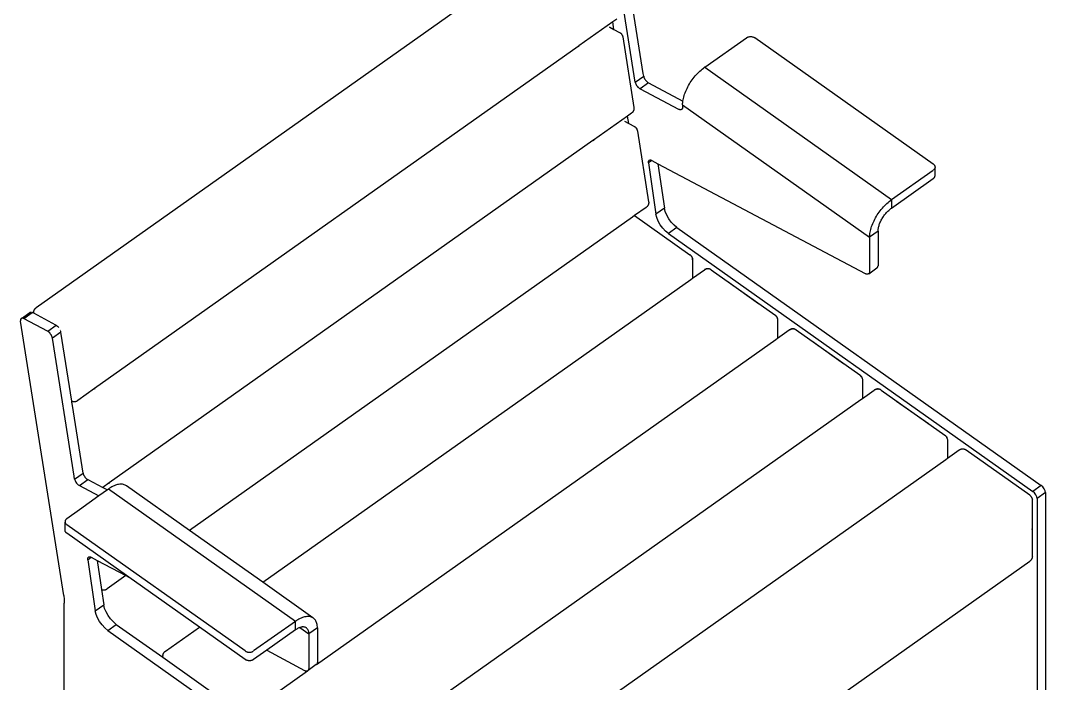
# Model space of a CAD drawing. Header units: inches. Extents: x -1859 to 3548, y -492 to 3516.
# Drawn here: x 1157 to 2010, y 2288 to 2839 of the extents above; entities that cross this region are included whole.
import ezdxf

# ---------------------------------------------------------------- set-up
doc = ezdxf.new("R2010")
doc.units = ezdxf.units.IN
doc.header["$MEASUREMENT"] = 0

msp = doc.modelspace()

# ---------------------------------------------------------------- linework, layer by layer
for p, q in [((1618.97, 2917.46), (1170.31, 2600.21)), ((1675.58, 2795), (1657.49, 2909.95)), ((1668.87, 2787.67), (1650.43, 2904.95)), ((1650.2, 2837.9), (1621.91, 2817.9)), ((1647.35, 2833.69), (1647.66, 2833.56)), ((1647.66, 2833.56), (1651.17, 2831.68)), ((1653.47, 2840.22), (1650.2, 2837.9)), ((1651.17, 2831.68), (1650.2, 2837.9)), ((1651.17, 2831.68), (1655.93, 2829.16)), ((1655.93, 2829.16), (1656.14, 2829.04)), ((1656.14, 2829.04), (1656.35, 2828.91)), ((1656.35, 2828.91), (1656.55, 2828.78)), ((1656.76, 2828.62), (1656.55, 2828.78)), ((1656.76, 2828.62), (1656.95, 2828.46)), ((1657.15, 2828.27), (1656.95, 2828.46)), ((1657.15, 2828.27), (1657.32, 2828.1)), ((1657.51, 2827.88), (1657.32, 2828.1)), ((1657.51, 2827.88), (1657.66, 2827.69)), ((1657.83, 2827.45), (1657.66, 2827.69)), ((1657.83, 2827.45), (1657.95, 2827.24)), ((1658.1, 2826.98), (1657.95, 2827.24)), ((1658.1, 2826.98), (1658.2, 2826.76)), ((1658.32, 2826.48), (1658.2, 2826.76)), ((1658.32, 2826.48), (1658.39, 2826.25)), ((1658.49, 2825.95), (1658.39, 2826.25)), ((1658.55, 2825.65), (1658.49, 2825.95)), ((1658.55, 2825.65), (1658.59, 2825.41)), ((1658.59, 2825.41), (1667.8, 2766.68)), ((1726.73, 2800.13), (1761.43, 2824.67)), ((1761.43, 2824.67), (1761.71, 2824.86)), ((1761.71, 2824.86), (1762.02, 2825.03)), ((1762.02, 2825.03), (1762.35, 2825.18)), ((1762.35, 2825.18), (1762.69, 2825.32)), ((1762.69, 2825.32), (1763.05, 2825.43)), ((1763.05, 2825.43), (1763.42, 2825.53)), ((1763.42, 2825.53), (1763.79, 2825.61)), ((1763.79, 2825.61), (1764.18, 2825.66)), ((1764.18, 2825.66), (1764.57, 2825.69)), ((1764.57, 2825.69), (1764.96, 2825.7)), ((1764.96, 2825.7), (1765.35, 2825.69)), ((1765.35, 2825.69), (1765.74, 2825.66)), ((1765.74, 2825.66), (1766.13, 2825.61)), ((1766.13, 2825.61), (1766.51, 2825.53)), ((1766.51, 2825.53), (1766.88, 2825.43)), ((1766.88, 2825.43), (1767.23, 2825.32)), ((1767.23, 2825.32), (1767.57, 2825.18)), ((1767.57, 2825.18), (1767.9, 2825.03)), ((1767.9, 2825.03), (1768.21, 2824.86)), ((1768.5, 2824.67), (1768.21, 2824.86)), ((1916.99, 2719.67), (1768.5, 2824.67)), ((1621.29, 2817.46), (1218.86, 2532.9)), ((1621.91, 2817.9), (1621.29, 2817.46)), ((1622.04, 2817.07), (1621.91, 2817.9)), ((1723.67, 2797.86), (1724.65, 2798.69)), ((1724.65, 2798.69), (1725.64, 2799.47)), ((1725.64, 2799.47), (1726.63, 2800.2)), ((1726.73, 2800.13), (1726.63, 2800.2)), ((1726.73, 2800.13), (1882.29, 2690.13)), ((1668.87, 2787.67), (1675.94, 2792.66)), ((1675.58, 2795), (1675.58, 2794.98)), ((1675.74, 2793.99), (1675.58, 2794.98)), ((1675.94, 2792.66), (1675.74, 2793.99)), ((1675.94, 2792.66), (1676.13, 2792.01)), ((1676.13, 2792.01), (1676.39, 2791.34)), ((1676.39, 2791.34), (1676.72, 2790.66)), ((1676.72, 2790.66), (1677.12, 2789.99)), ((1677.12, 2789.99), (1677.58, 2789.35)), ((1716.34, 2789.77), (1717.18, 2790.89)), ((1717.18, 2790.89), (1718.04, 2791.99)), ((1718.04, 2791.99), (1718.93, 2793.06)), ((1718.93, 2793.06), (1719.85, 2794.1)), ((1719.85, 2794.1), (1720.78, 2795.1)), ((1720.78, 2795.1), (1721.73, 2796.07)), ((1721.73, 2796.07), (1722.69, 2796.99)), ((1722.69, 2796.99), (1723.67, 2797.86)), ((1668.87, 2787.67), (1669.06, 2787.01)), ((1669.06, 2787.01), (1669.32, 2786.34)), ((1669.32, 2786.34), (1669.65, 2785.66)), ((1669.65, 2785.66), (1670.05, 2784.99)), ((1670.05, 2784.99), (1670.5, 2784.35)), ((1670.5, 2784.35), (1671, 2783.76)), ((1671, 2783.76), (1671.53, 2783.22)), ((1671.53, 2783.22), (1671.81, 2782.98)), ((1671.81, 2782.98), (1672.36, 2782.55)), ((1672.36, 2782.55), (1672.91, 2782.21)), ((1679.98, 2787.21), (1672.91, 2782.21)), ((1672.91, 2782.21), (1704.89, 2765.26)), ((1677.58, 2789.35), (1678.07, 2788.76)), ((1678.07, 2788.76), (1678.6, 2788.22)), ((1678.6, 2788.22), (1678.88, 2787.98)), ((1678.88, 2787.98), (1679.43, 2787.55)), ((1679.43, 2787.55), (1679.98, 2787.21)), ((1679.98, 2787.21), (1708.54, 2772.07)), ((1710.92, 2780.21), (1711.46, 2781.42)), ((1711.46, 2781.42), (1712.04, 2782.64)), ((1712.04, 2782.64), (1712.66, 2783.85)), ((1712.66, 2783.85), (1713.32, 2785.06)), ((1713.32, 2785.06), (1714.02, 2786.26)), ((1714.02, 2786.26), (1714.76, 2787.45)), ((1714.76, 2787.45), (1715.54, 2788.62)), ((1715.54, 2788.62), (1716.34, 2789.77)), ((1708.54, 2772.07), (1708.73, 2773.14)), ((1708.73, 2773.14), (1708.97, 2774.28)), ((1708.97, 2774.28), (1709.26, 2775.43)), ((1709.26, 2775.43), (1709.6, 2776.61)), ((1709.6, 2776.61), (1709.99, 2777.8)), ((1709.99, 2777.8), (1710.43, 2779)), ((1710.43, 2779), (1710.92, 2780.21)), ((1667.61, 2764.45), (1667.54, 2764.23)), ((1667.7, 2764.74), (1667.61, 2764.45)), ((1667.74, 2764.97), (1667.7, 2764.74)), ((1667.8, 2765.27), (1667.74, 2764.97)), ((1667.8, 2766.68), (1667.83, 2766.37)), ((1667.83, 2765.58), (1667.8, 2765.27)), ((1667.83, 2766.37), (1667.85, 2766.13)), ((1667.85, 2765.82), (1667.83, 2765.58)), ((1667.85, 2766.13), (1667.85, 2765.82)), ((1705.17, 2765.13), (1704.89, 2765.26)), ((1705.44, 2765.01), (1705.17, 2765.13)), ((1705.71, 2764.92), (1705.44, 2765.01)), ((1705.98, 2764.86), (1705.71, 2764.92)), ((1706.24, 2764.82), (1705.98, 2764.86)), ((1706.49, 2764.8), (1706.24, 2764.82)), ((1706.74, 2764.81), (1706.49, 2764.8)), ((1706.97, 2764.85), (1706.74, 2764.81)), ((1707.18, 2764.91), (1706.97, 2764.85)), ((1707.39, 2764.99), (1707.18, 2764.91)), ((1707.58, 2765.1), (1707.39, 2764.99)), ((1707.75, 2765.23), (1707.58, 2765.1)), ((1707.9, 2765.38), (1707.75, 2765.23)), ((1708.04, 2765.55), (1707.9, 2765.38)), ((1708.15, 2765.75), (1708.04, 2765.55)), ((1708.25, 2765.96), (1708.15, 2765.75)), ((1708.33, 2766.19), (1708.25, 2765.96)), ((1708.3, 2768.9), (1708.32, 2769.91)), ((1708.39, 2768.83), (1708.3, 2768.9)), ((1708.32, 2769.91), (1708.4, 2770.96)), ((1708.38, 2766.44), (1708.33, 2766.19)), ((1708.41, 2766.7), (1708.38, 2766.44)), ((1708.39, 2768.83), (1708.39, 2767.17)), ((1708.39, 2768.83), (1863.96, 2658.83)), ((1708.39, 2767.17), (1708.41, 2766.7)), ((1708.4, 2770.96), (1708.54, 2772.04)), ((1708.54, 2772.04), (1708.54, 2772.07)), ((1662.48, 2759.59), (1634.19, 2739.59)), ((1665.75, 2761.9), (1662.48, 2759.59)), ((1663.45, 2753.37), (1662.48, 2759.59)), ((1665.94, 2762.04), (1665.75, 2761.9)), ((1666.1, 2762.18), (1665.94, 2762.04)), ((1666.29, 2762.34), (1666.1, 2762.18)), ((1666.45, 2762.51), (1666.29, 2762.34)), ((1666.62, 2762.69), (1666.45, 2762.51)), ((1666.78, 2762.88), (1666.62, 2762.69)), ((1666.93, 2763.09), (1666.78, 2762.88)), ((1667.07, 2763.29), (1666.93, 2763.09)), ((1667.19, 2763.49), (1667.07, 2763.29)), ((1667.32, 2763.74), (1667.19, 2763.49)), ((1667.42, 2763.96), (1667.32, 2763.74)), ((1667.54, 2764.23), (1667.42, 2763.96)), ((1659.85, 2755.27), (1663.45, 2753.37)), ((1663.45, 2753.37), (1668.21, 2750.84)), ((1668.21, 2750.84), (1668.42, 2750.72)), ((1668.42, 2750.72), (1668.63, 2750.6)), ((1668.63, 2750.6), (1668.83, 2750.46)), ((1669.04, 2750.3), (1668.83, 2750.46)), ((1669.04, 2750.3), (1669.22, 2750.15)), ((1669.43, 2749.95), (1669.22, 2750.15)), ((1669.43, 2749.95), (1669.6, 2749.78)), ((1669.79, 2749.56), (1669.6, 2749.78)), ((1669.79, 2749.56), (1669.94, 2749.37)), ((1670.11, 2749.13), (1669.94, 2749.37)), ((1670.11, 2749.13), (1670.23, 2748.93)), ((1670.38, 2748.66), (1670.23, 2748.93)), ((1670.38, 2748.66), (1670.48, 2748.44)), ((1670.6, 2748.16), (1670.48, 2748.44)), ((1670.6, 2748.16), (1670.67, 2747.93)), ((1670.76, 2747.64), (1670.67, 2747.93)), ((1670.83, 2747.33), (1670.76, 2747.64)), ((1670.83, 2747.33), (1670.87, 2747.1)), ((1633.57, 2739.15), (1231.14, 2454.59)), ((1634.19, 2739.59), (1633.57, 2739.15)), ((1634.32, 2738.75), (1634.19, 2739.59)), ((1670.87, 2747.1), (1680.08, 2688.36)), ((1679.92, 2721.45), (1680, 2721.95)), ((1682.86, 2722.64), (1679.97, 2720.59)), ((1680, 2721.95), (1680.07, 2722.17)), ((1680.07, 2722.17), (1680.27, 2722.54)), ((1680.27, 2722.54), (1680.55, 2722.82)), ((1680.55, 2722.82), (1680.91, 2723)), ((1680.91, 2723), (1681.32, 2723.07)), ((1681.32, 2723.07), (1681.56, 2723.06)), ((1681.56, 2723.06), (1681.79, 2723.04)), ((1681.79, 2723.04), (1682.04, 2722.98)), ((1682.04, 2722.98), (1682.07, 2722.97)), ((1682.07, 2722.97), (1682.32, 2722.88)), ((1682.32, 2722.88), (1682.56, 2722.8)), ((1682.56, 2722.8), (1682.86, 2722.64)), ((1682.86, 2722.64), (1687.85, 2719.99)), ((1679.92, 2721.18), (1679.92, 2721.45)), ((1679.97, 2720.59), (1679.92, 2721.18)), ((1679.97, 2720.59), (1686.13, 2677.96)), ((1687.85, 2719.99), (1693.2, 2682.96)), ((1687.85, 2719.99), (1860.42, 2628.51)), ((1882.29, 2690.13), (1916.99, 2714.67)), ((1917.26, 2719.46), (1916.99, 2719.67)), ((1917.26, 2719.46), (1917.5, 2719.25)), ((1917.5, 2715.09), (1917.26, 2714.87)), ((1917.5, 2719.25), (1917.72, 2719.02)), ((1917.72, 2715.32), (1917.5, 2715.09)), ((1917.72, 2719.02), (1917.91, 2718.77)), ((1917.91, 2715.56), (1917.72, 2715.32)), ((1917.91, 2718.77), (1918.07, 2718.52)), ((1918.07, 2715.82), (1917.91, 2715.56)), ((1918.07, 2718.52), (1918.21, 2718.26)), ((1918.21, 2716.08), (1918.07, 2715.82)), ((1918.21, 2718.26), (1918.32, 2717.99)), ((1918.32, 2716.34), (1918.21, 2716.08)), ((1918.32, 2717.99), (1918.39, 2717.72)), ((1918.39, 2716.61), (1918.32, 2716.34)), ((1918.39, 2717.72), (1918.44, 2717.45)), ((1918.44, 2716.89), (1918.39, 2716.61)), ((1918.44, 2717.45), (1918.45, 2717.17)), ((1918.45, 2717.17), (1918.44, 2716.89)), ((1918.45, 2710.1), (1918.44, 2716.89)), ((1882.29, 2683.06), (1916.99, 2707.6)), ((1916.99, 2707.6), (1917.26, 2707.8)), ((1917.26, 2707.8), (1917.5, 2708.02)), ((1917.5, 2708.02), (1917.72, 2708.25)), ((1917.72, 2708.25), (1917.91, 2708.49)), ((1917.91, 2708.49), (1918.07, 2708.74)), ((1918.07, 2708.74), (1918.21, 2709)), ((1918.21, 2709), (1918.32, 2709.27)), ((1918.32, 2709.27), (1918.39, 2709.54)), ((1918.39, 2709.54), (1918.44, 2709.82)), ((1918.44, 2709.82), (1918.45, 2710.1)), ((1680.08, 2688.36), (1680.11, 2688.05)), ((1680.11, 2688.05), (1680.13, 2687.81)), ((1680.13, 2687.81), (1680.13, 2687.5)), ((1878.35, 2686.92), (1879.33, 2687.8)), ((1879.33, 2687.8), (1880.31, 2688.63)), ((1880.31, 2688.63), (1881.3, 2689.41)), ((1881.3, 2689.41), (1882.29, 2690.13)), ((1882.29, 2690.13), (1882.29, 2683.06)), ((1678.03, 2683.58), (1668.42, 2676.79)), ((1678.21, 2683.72), (1678.03, 2683.58)), ((1678.38, 2683.86), (1678.21, 2683.72)), ((1678.56, 2684.02), (1678.38, 2683.86)), ((1678.73, 2684.19), (1678.56, 2684.02)), ((1678.9, 2684.37), (1678.73, 2684.19)), ((1679.05, 2684.56), (1678.9, 2684.37)), ((1679.21, 2684.77), (1679.05, 2684.56)), ((1679.35, 2684.97), (1679.21, 2684.77)), ((1679.46, 2685.17), (1679.35, 2684.97)), ((1679.6, 2685.42), (1679.46, 2685.17)), ((1679.7, 2685.64), (1679.6, 2685.42)), ((1679.81, 2685.91), (1679.7, 2685.64)), ((1679.89, 2686.13), (1679.81, 2685.91)), ((1679.98, 2686.42), (1679.89, 2686.13)), ((1680.02, 2686.65), (1679.98, 2686.42)), ((1680.08, 2686.95), (1680.02, 2686.65)), ((1680.11, 2687.26), (1680.08, 2686.95)), ((1680.13, 2687.5), (1680.11, 2687.26)), ((1693.2, 2682.96), (1686.13, 2677.96)), ((1693.9, 2680.1), (1693.2, 2682.96)), ((1695.14, 2677.1), (1693.9, 2680.1)), ((1871.2, 2678.55), (1872, 2679.7)), ((1872, 2679.7), (1872.84, 2680.82)), ((1872.84, 2680.82), (1873.71, 2681.92)), ((1873.71, 2681.92), (1874.59, 2683)), ((1874.59, 2683), (1875.51, 2684.03)), ((1875.51, 2684.03), (1876.44, 2685.03)), ((1876.44, 2685.03), (1877.39, 2686)), ((1877.39, 2686), (1878.35, 2686.92)), ((1877.56, 2678.68), (1878.12, 2679.31)), ((1878.12, 2679.31), (1878.7, 2679.93)), ((1878.7, 2679.93), (1879.28, 2680.52)), ((1879.28, 2680.52), (1879.87, 2681.09)), ((1879.87, 2681.09), (1880.47, 2681.63)), ((1880.47, 2681.63), (1881.08, 2682.14)), ((1881.08, 2682.14), (1881.68, 2682.62)), ((1881.68, 2682.62), (1882.29, 2683.06)), ((1666.59, 2675.49), (1297.99, 2414.85)), ((1668.42, 2676.79), (1666.59, 2675.49)), ((1668.42, 2676.79), (1714.36, 2644.28)), ((1686.83, 2675.1), (1686.13, 2677.96)), ((1688.06, 2672.1), (1686.83, 2675.1)), ((1689.75, 2669.11), (1688.06, 2672.1)), ((1696.83, 2674.11), (1695.14, 2677.1)), ((1698.88, 2671.3), (1696.83, 2674.11)), ((1701.2, 2668.83), (1698.88, 2671.3)), ((1866.58, 2670.14), (1867.12, 2671.36)), ((1867.12, 2671.36), (1867.7, 2672.57)), ((1867.7, 2672.57), (1868.32, 2673.79)), ((1868.32, 2673.79), (1868.98, 2674.99)), ((1868.98, 2674.99), (1869.68, 2676.19)), ((1869.68, 2676.19), (1870.42, 2677.38)), ((1870.42, 2677.38), (1871.2, 2678.55)), ((1872.34, 2670.04), (1872.64, 2670.78)), ((1872.64, 2670.78), (1872.97, 2671.53)), ((1872.97, 2671.53), (1873.33, 2672.27)), ((1873.33, 2672.27), (1873.71, 2673.02)), ((1873.71, 2673.02), (1874.12, 2673.76)), ((1874.12, 2673.76), (1874.55, 2674.5)), ((1874.55, 2674.5), (1875, 2675.23)), ((1875, 2675.23), (1875.48, 2675.95)), ((1875.48, 2675.95), (1875.97, 2676.65)), ((1875.97, 2676.65), (1876.49, 2677.34)), ((1876.49, 2677.34), (1877.02, 2678.02)), ((1877.02, 2678.02), (1877.56, 2678.68)), ((1691.81, 2666.3), (1689.75, 2669.11)), ((1694.13, 2663.83), (1691.81, 2666.3)), ((1696.57, 2661.81), (1694.13, 2663.83)), ((1703.64, 2666.81), (1696.57, 2661.81)), ((1703.64, 2666.81), (1701.2, 2668.83)), ((1703.64, 2666.81), (2006.87, 2452.4)), ((1871.03, 2663.83), (1863.96, 2658.83)), ((1864.06, 2660.89), (1864.2, 2661.97)), ((1864.2, 2661.97), (1864.39, 2663.08)), ((1864.39, 2663.08), (1864.63, 2664.21)), ((1864.63, 2664.21), (1864.92, 2665.36)), ((1864.92, 2665.36), (1865.26, 2666.54)), ((1865.26, 2666.54), (1865.65, 2667.73)), ((1865.65, 2667.73), (1866.09, 2668.93)), ((1866.09, 2668.93), (1866.58, 2670.14)), ((1871.03, 2663.83), (1871.04, 2664.45)), ((1871.03, 2663.83), (1871.03, 2635.23)), ((1871.04, 2664.45), (1871.09, 2665.1)), ((1871.09, 2665.1), (1871.18, 2665.76)), ((1871.18, 2665.76), (1871.29, 2666.44)), ((1871.29, 2666.44), (1871.44, 2667.13)), ((1871.44, 2667.13), (1871.62, 2667.84)), ((1871.62, 2667.84), (1871.83, 2668.57)), ((1871.83, 2668.57), (1872.07, 2669.3)), ((1872.07, 2669.3), (1872.34, 2670.04)), ((1696.57, 2661.81), (1999.8, 2447.4)), ((1863.96, 2658.83), (1863.98, 2659.84)), ((1863.96, 2658.83), (1863.96, 2630.23)), ((1863.98, 2659.84), (1864.06, 2660.89)), ((1714.36, 2644.28), (1714.5, 2644.2)), ((1714.36, 2644.28), (1714.49, 2644.16)), ((1714.56, 2644.12), (1714.49, 2644.16)), ((1714.5, 2644.2), (1714.56, 2644.12)), ((1714.56, 2644.12), (1714.62, 2644.1)), ((1714.62, 2644.1), (1714.72, 2644.04)), ((1714.88, 2643.91), (1714.72, 2644.04)), ((1714.77, 2643.93), (1714.75, 2643.96)), ((1714.82, 2643.92), (1715, 2643.73)), ((1715.02, 2643.5), (1714.82, 2643.83)), ((1714.88, 2643.91), (1715.09, 2643.72)), ((1715.25, 2643.56), (1715.09, 2643.72)), ((1715.25, 2643.56), (1715.44, 2643.35)), ((1715.44, 2643.35), (1715.61, 2643.14)), ((1715.76, 2642.94), (1715.61, 2643.14)), ((1715.86, 2642.69), (1715.62, 2643.03)), ((1715.76, 2642.94), (1715.91, 2642.71)), ((1715.86, 2642.69), (1715.76, 2642.68)), ((1715.94, 2642.52), (1715.86, 2642.69)), ((1716.03, 2642.48), (1715.91, 2642.71)), ((1716.03, 2642.48), (1716.16, 2642.23)), ((1716.27, 2641.99), (1716.16, 2642.23)), ((1716.17, 2642.02), (1716.22, 2641.86)), ((1716.26, 2641.38), (1716.46, 2641.04)), ((1716.27, 2641.99), (1716.37, 2641.73)), ((1716.44, 2641.47), (1716.37, 2641.73)), ((1716.44, 2641.47), (1716.52, 2641.2)), ((1716.47, 2641), (1716.49, 2640.95)), ((1716.64, 2640.1), (1716.49, 2640.95)), ((1716.64, 2640.1), (1716.5, 2639.34)), ((1716.52, 2641.2), (1716.61, 2640.66)), ((1716.61, 2640.66), (1716.64, 2640.1)), ((1716.64, 2640.1), (1716.64, 2624.76)), ((1716.64, 2624.76), (1726.46, 2631.7)), ((1726.69, 2631.86), (1726.46, 2631.7)), ((1726.94, 2631.99), (1726.69, 2631.86)), ((1726.82, 2631.87), (1727.18, 2632.02)), ((1726.94, 2631.99), (1727.08, 2632.07)), ((1727.33, 2632.19), (1727.08, 2632.07)), ((1727.23, 2632.04), (1727.49, 2632.15)), ((1727.59, 2632.29), (1727.33, 2632.19)), ((1727.86, 2632.38), (1727.59, 2632.29)), ((1727.72, 2632.24), (1727.93, 2632.32)), ((1727.86, 2632.38), (1727.97, 2632.41)), ((1728.23, 2632.48), (1727.97, 2632.41)), ((1728.12, 2632.4), (1728.26, 2632.46)), ((1728.3, 2632.48), (1728.23, 2632.48)), ((1728.3, 2632.48), (1728.36, 2632.5)), ((1728.49, 2632.53), (1728.36, 2632.5)), ((1728.68, 2632.49), (1728.36, 2632.5)), ((1728.77, 2632.57), (1728.49, 2632.53)), ((1729.04, 2632.6), (1728.77, 2632.57)), ((1729.32, 2632.6), (1729.04, 2632.6)), ((1729.6, 2632.6), (1729.32, 2632.6)), ((1729.42, 2632.46), (1729.32, 2632.47)), ((1729.42, 2632.46), (1729.73, 2632.44)), ((1729.87, 2632.57), (1729.6, 2632.6)), ((1730.14, 2632.53), (1729.87, 2632.57)), ((1730.41, 2632.48), (1730.14, 2632.53)), ((1730.67, 2632.41), (1730.41, 2632.48)), ((1730.77, 2632.38), (1730.67, 2632.41)), ((1730.86, 2632.36), (1730.77, 2632.38)), ((1731.29, 2632.14), (1730.86, 2632.36)), ((1731.05, 2632.29), (1730.86, 2632.36)), ((1731.31, 2632.19), (1731.05, 2632.29)), ((1731.55, 2632.07), (1731.31, 2632.19)), ((1731.7, 2631.99), (1731.55, 2632.07)), ((1731.95, 2631.86), (1731.7, 2631.99)), ((1732.18, 2631.7), (1731.95, 2631.86)), ((1732.18, 2631.7), (1785.07, 2594.28)), ((1860.42, 2628.51), (1860.7, 2628.38)), ((1860.97, 2628.26), (1860.7, 2628.38)), ((1861.25, 2628.17), (1860.97, 2628.26)), ((1861.51, 2628.11), (1861.25, 2628.17)), ((1861.77, 2628.07), (1861.51, 2628.11)), ((1862.03, 2628.05), (1861.77, 2628.07)), ((1862.27, 2628.06), (1862.03, 2628.05)), ((1862.5, 2628.1), (1862.27, 2628.06)), ((1862.72, 2628.16), (1862.5, 2628.1)), ((1862.92, 2628.24), (1862.72, 2628.16)), ((1863.11, 2628.35), (1862.92, 2628.24)), ((1863.28, 2628.48), (1863.11, 2628.35)), ((1863.28, 2628.48), (1870.12, 2633.31)), ((1863.44, 2628.63), (1863.28, 2628.48)), ((1863.57, 2628.8), (1863.44, 2628.63)), ((1863.69, 2629), (1863.57, 2628.8)), ((1863.78, 2629.21), (1863.69, 2629)), ((1863.86, 2629.44), (1863.78, 2629.21)), ((1863.91, 2629.69), (1863.86, 2629.44)), ((1863.95, 2629.95), (1863.91, 2629.69)), ((1870.12, 2633.31), (1870.18, 2633.35)), ((1870.18, 2633.35), (1870.35, 2633.48)), ((1870.35, 2633.48), (1870.51, 2633.63)), ((1870.51, 2633.63), (1870.64, 2633.8)), ((1870.64, 2633.8), (1870.76, 2634)), ((1870.76, 2634), (1870.86, 2634.21)), ((1870.86, 2634.21), (1870.93, 2634.44)), ((1870.93, 2634.44), (1870.98, 2634.69)), ((1870.98, 2634.69), (1871.02, 2634.95)), ((1871.03, 2635.23), (1871.02, 2634.95)), ((1358.89, 2371.79), (1715.18, 2623.73)), ((1715.18, 2623.73), (1716.64, 2624.76)), ((1745.08, 2622.5), (1771.59, 2603.75)), ((1158.03, 2591.33), (1164.93, 2596.23)), ((1159.87, 2591.2), (1166.94, 2596.2)), ((1164.93, 2596.23), (1165.1, 2596.33)), ((1165.1, 2596.33), (1165.28, 2596.41)), ((1165.28, 2596.41), (1165.46, 2596.44)), ((1165.46, 2596.44), (1165.49, 2596.46)), ((1165.7, 2596.48), (1165.93, 2596.48)), ((1165.93, 2596.48), (1166.17, 2596.45)), ((1166.94, 2596.2), (1166.68, 2596.31)), ((1166.94, 2596.2), (1167.21, 2596.07)), ((1168.25, 2595.52), (1167.21, 2596.07)), ((1168.21, 2596.29), (1168.23, 2596.53)), ((1168.21, 2595.98), (1168.21, 2596.29)), ((1168.22, 2595.74), (1168.21, 2595.98)), ((1168.25, 2595.52), (1168.22, 2595.74)), ((1168.23, 2596.53), (1168.26, 2596.83)), ((1186.71, 2585.72), (1168.25, 2595.52)), ((1168.26, 2596.83), (1168.31, 2597.13)), ((1168.31, 2597.13), (1168.36, 2597.37)), ((1168.36, 2597.37), (1168.45, 2597.65)), ((1168.45, 2597.65), (1168.52, 2597.88)), ((1168.52, 2597.88), (1168.64, 2598.15)), ((1168.64, 2598.15), (1168.73, 2598.37)), ((1168.73, 2598.37), (1168.87, 2598.61)), ((1168.87, 2598.61), (1168.99, 2598.82)), ((1168.99, 2598.82), (1169.13, 2599.02)), ((1169.13, 2599.02), (1169.28, 2599.23)), ((1169.28, 2599.23), (1169.44, 2599.42)), ((1169.44, 2599.42), (1169.61, 2599.6)), ((1169.61, 2599.6), (1169.77, 2599.77)), ((1169.77, 2599.77), (1169.96, 2599.93)), ((1169.96, 2599.93), (1170.12, 2600.06)), ((1170.12, 2600.06), (1170.31, 2600.21)), ((1785.07, 2594.28), (1785.21, 2594.2)), ((1785.07, 2594.28), (1785.2, 2594.16)), ((1785.27, 2594.12), (1785.2, 2594.16)), ((1785.21, 2594.2), (1785.27, 2594.12)), ((1785.27, 2594.12), (1785.33, 2594.1)), ((1785.33, 2594.1), (1785.43, 2594.04)), ((1785.59, 2593.91), (1785.43, 2594.04)), ((1785.48, 2593.93), (1785.46, 2593.96)), ((1785.53, 2593.92), (1785.71, 2593.73)), ((1785.59, 2593.91), (1785.8, 2593.72)), ((1785.96, 2593.56), (1785.8, 2593.72)), ((1157.23, 2589.86), (1157.22, 2589.59)), ((1157.22, 2589.59), (1157.24, 2589.3)), ((1157.26, 2590.12), (1157.23, 2589.86)), ((1157.28, 2589), (1157.24, 2589.3)), ((1157.31, 2590.36), (1157.26, 2590.12)), ((1193.16, 2360.82), (1157.28, 2589)), ((1157.38, 2590.58), (1157.31, 2590.36)), ((1157.47, 2590.77), (1157.38, 2590.58)), ((1157.58, 2590.95), (1157.47, 2590.77)), ((1157.71, 2591.1), (1157.58, 2590.95)), ((1157.86, 2591.23), (1157.71, 2591.1)), ((1158.03, 2591.33), (1157.86, 2591.23)), ((1158.21, 2591.41), (1158.03, 2591.33)), ((1158.41, 2591.46), (1158.21, 2591.41)), ((1158.63, 2591.48), (1158.41, 2591.46)), ((1158.86, 2591.48), (1158.63, 2591.48)), ((1159.1, 2591.45), (1158.86, 2591.48)), ((1159.35, 2591.39), (1159.1, 2591.45)), ((1159.61, 2591.31), (1159.35, 2591.39)), ((1159.87, 2591.2), (1159.61, 2591.31)), ((1160.14, 2591.07), (1159.87, 2591.2)), ((1179.64, 2580.72), (1160.14, 2591.07)), ((1179.92, 2580.56), (1186.99, 2585.56)), ((1186.71, 2585.72), (1186.99, 2585.56)), ((1186.99, 2585.56), (1187.26, 2585.38)), ((1187.26, 2585.38), (1187.54, 2585.18)), ((1187.54, 2585.18), (1187.82, 2584.96)), ((1785.96, 2593.56), (1786.15, 2593.35)), ((1786.15, 2593.35), (1786.32, 2593.14)), ((1786.47, 2592.94), (1786.32, 2593.14)), ((1786.58, 2592.69), (1786.33, 2593.03)), ((1786.47, 2592.94), (1786.62, 2592.71)), ((1786.58, 2592.69), (1786.47, 2592.68)), ((1786.65, 2592.52), (1786.58, 2592.69)), ((1786.75, 2592.48), (1786.62, 2592.71)), ((1786.75, 2592.48), (1786.87, 2592.23)), ((1786.98, 2591.99), (1786.87, 2592.23)), ((1786.88, 2592.02), (1786.93, 2591.86)), ((1786.98, 2591.99), (1787.08, 2591.73)), ((1787.15, 2591.47), (1787.08, 2591.73)), ((1787.15, 2591.47), (1787.23, 2591.2)), ((1787.23, 2591.2), (1787.32, 2590.66)), ((1787.32, 2590.66), (1787.35, 2590.1)), ((1787.35, 2590.1), (1787.35, 2574.76)), ((1179.92, 2580.56), (1179.64, 2580.72)), ((1180.19, 2580.38), (1179.92, 2580.56)), ((1180.47, 2580.18), (1180.19, 2580.38)), ((1180.75, 2579.96), (1180.47, 2580.18)), ((1181.02, 2579.71), (1180.75, 2579.96)), ((1181.29, 2579.45), (1181.02, 2579.71)), ((1181.55, 2579.18), (1181.29, 2579.45)), ((1181.81, 2578.88), (1181.55, 2579.18)), ((1182.05, 2578.58), (1181.81, 2578.88)), ((1182.28, 2578.26), (1182.05, 2578.58)), ((1182.5, 2577.94), (1182.28, 2578.26)), ((1182.71, 2577.61), (1182.5, 2577.94)), ((1182.9, 2577.27), (1182.71, 2577.61)), ((1183.08, 2576.93), (1182.9, 2577.27)), ((1183.24, 2576.59), (1183.08, 2576.93)), ((1190.81, 2579.95), (1183.74, 2574.95)), ((1187.82, 2584.96), (1188.09, 2584.71)), ((1188.36, 2584.45), (1188.09, 2584.71)), ((1188.62, 2584.18), (1188.36, 2584.45)), ((1188.88, 2583.88), (1188.62, 2584.18)), ((1189.12, 2583.58), (1188.88, 2583.88)), ((1190.45, 2581.25), (1190.31, 2581.59)), ((1190.75, 2580.27), (1190.67, 2580.59)), ((1190.81, 2579.95), (1190.75, 2580.27)), ((1199.84, 2522.49), (1190.81, 2579.95)), ((1787.35, 2574.76), (1797.17, 2581.7)), ((1797.4, 2581.86), (1797.17, 2581.7)), ((1797.65, 2581.99), (1797.4, 2581.86)), ((1797.53, 2581.87), (1797.89, 2582.02)), ((1797.65, 2581.99), (1797.8, 2582.07)), ((1798.04, 2582.19), (1797.8, 2582.07)), ((1797.94, 2582.04), (1798.2, 2582.15)), ((1798.3, 2582.29), (1798.04, 2582.19)), ((1798.57, 2582.38), (1798.3, 2582.29)), ((1798.43, 2582.24), (1798.64, 2582.32)), ((1798.57, 2582.38), (1798.68, 2582.41)), ((1798.94, 2582.48), (1798.68, 2582.41)), ((1798.83, 2582.4), (1798.97, 2582.46)), ((1799.01, 2582.48), (1798.94, 2582.48)), ((1799.01, 2582.48), (1799.07, 2582.5)), ((1799.2, 2582.53), (1799.07, 2582.5)), ((1799.39, 2582.49), (1799.07, 2582.5)), ((1799.48, 2582.57), (1799.2, 2582.53)), ((1799.75, 2582.6), (1799.48, 2582.57)), ((1800.03, 2582.6), (1799.75, 2582.6)), ((1800.31, 2582.6), (1800.03, 2582.6)), ((1800.13, 2582.46), (1800.03, 2582.47)), ((1800.13, 2582.46), (1800.44, 2582.44)), ((1800.58, 2582.57), (1800.31, 2582.6)), ((1800.86, 2582.53), (1800.58, 2582.57)), ((1801.12, 2582.48), (1800.86, 2582.53)), ((1801.38, 2582.41), (1801.12, 2582.48)), ((1801.48, 2582.38), (1801.38, 2582.41)), ((1801.57, 2582.36), (1801.48, 2582.38)), ((1802, 2582.14), (1801.57, 2582.36)), ((1801.76, 2582.29), (1801.57, 2582.36)), ((1802.02, 2582.19), (1801.76, 2582.29)), ((1802.26, 2582.07), (1802.02, 2582.19)), ((1802.41, 2581.99), (1802.26, 2582.07)), ((1802.66, 2581.86), (1802.41, 2581.99)), ((1802.89, 2581.7), (1802.66, 2581.86)), ((1802.89, 2581.7), (1855.78, 2544.28)), ((1183.38, 2576.25), (1183.24, 2576.59)), ((1183.5, 2575.92), (1183.38, 2576.25)), ((1183.6, 2575.59), (1183.5, 2575.92)), ((1183.68, 2575.27), (1183.6, 2575.59)), ((1183.68, 2575.27), (1183.74, 2574.95)), ((1201.82, 2460), (1183.74, 2574.95)), ((1403.66, 2303.48), (1785.89, 2573.73)), ((1785.89, 2573.73), (1787.35, 2574.76)), ((1815.79, 2572.5), (1842.3, 2553.75)), ((1855.78, 2544.28), (1855.92, 2544.2)), ((1855.78, 2544.28), (1855.92, 2544.16)), ((1855.92, 2544.2), (1855.98, 2544.12)), ((1855.98, 2544.12), (1855.92, 2544.16)), ((1855.98, 2544.12), (1856.04, 2544.1)), ((1856.04, 2544.1), (1856.14, 2544.04)), ((1856.3, 2543.91), (1856.14, 2544.04)), ((1856.19, 2543.93), (1856.17, 2543.96)), ((1856.24, 2543.92), (1856.42, 2543.73)), ((1856.44, 2543.5), (1856.24, 2543.83)), ((1856.3, 2543.91), (1856.51, 2543.72)), ((1856.52, 2543.18), (1856.49, 2543.34)), ((1856.67, 2543.56), (1856.51, 2543.72)), ((1856.54, 2543), (1856.53, 2543.09)), ((1856.6, 2542.6), (1856.65, 2542.75)), ((1856.82, 2542.63), (1856.6, 2542.6)), ((1856.67, 2543.56), (1856.86, 2543.35)), ((1856.75, 2543.03), (1856.79, 2543.15)), ((1856.86, 2543.35), (1857.03, 2543.14)), ((1857.18, 2542.94), (1857.03, 2543.14)), ((1857.29, 2542.69), (1857.04, 2543.03)), ((1857.18, 2542.94), (1857.33, 2542.71)), ((1857.29, 2542.69), (1857.18, 2542.68)), ((1857.36, 2542.52), (1857.29, 2542.69)), ((1857.46, 2542.48), (1857.33, 2542.71)), ((1857.46, 2542.48), (1857.59, 2542.23)), ((1857.69, 2541.99), (1857.59, 2542.23)), ((1857.59, 2542.02), (1857.64, 2541.86)), ((1857.69, 2541.99), (1857.79, 2541.73)), ((1857.86, 2541.47), (1857.79, 2541.73)), ((1857.86, 2541.47), (1857.94, 2541.2)), ((1857.94, 2541.2), (1858.03, 2540.66)), ((1858.03, 2540.66), (1858.06, 2540.1)), ((1858.06, 2540.1), (1858.06, 2524.76)), ((1218.86, 2532.9), (1204.81, 2522.97)), ((1218.99, 2532.07), (1218.86, 2532.9)), ((1858.06, 2524.76), (1867.88, 2531.7)), ((1868.11, 2531.86), (1867.88, 2531.7)), ((1868.36, 2531.99), (1868.11, 2531.86)), ((1868.24, 2531.87), (1868.6, 2532.02)), ((1868.36, 2531.99), (1868.51, 2532.07)), ((1868.75, 2532.19), (1868.51, 2532.07)), ((1868.65, 2532.04), (1868.92, 2532.15)), ((1869.01, 2532.29), (1868.75, 2532.19)), ((1869.29, 2532.38), (1869.01, 2532.29)), ((1869.14, 2532.24), (1869.35, 2532.32)), ((1869.29, 2532.38), (1869.39, 2532.41)), ((1869.65, 2532.48), (1869.39, 2532.41)), ((1869.54, 2532.4), (1869.68, 2532.46)), ((1869.72, 2532.48), (1869.65, 2532.48)), ((1869.72, 2532.48), (1869.78, 2532.5)), ((1869.92, 2532.53), (1869.78, 2532.5)), ((1870.1, 2532.49), (1869.78, 2532.5)), ((1870.19, 2532.57), (1869.92, 2532.53)), ((1870.46, 2532.6), (1870.19, 2532.57)), ((1870.74, 2532.6), (1870.46, 2532.6)), ((1871.02, 2532.6), (1870.74, 2532.6)), ((1870.84, 2532.46), (1870.74, 2532.47)), ((1870.84, 2532.46), (1871.15, 2532.44)), ((1871.29, 2532.57), (1871.02, 2532.6)), ((1871.57, 2532.53), (1871.29, 2532.57)), ((1871.83, 2532.48), (1871.57, 2532.53)), ((1872.09, 2532.41), (1871.83, 2532.48)), ((1872.2, 2532.38), (1872.09, 2532.41)), ((1872.28, 2532.36), (1872.2, 2532.38)), ((1872.71, 2532.14), (1872.28, 2532.36)), ((1872.47, 2532.29), (1872.28, 2532.36)), ((1872.73, 2532.19), (1872.47, 2532.29)), ((1872.98, 2532.07), (1872.73, 2532.19)), ((1873.12, 2531.99), (1872.98, 2532.07)), ((1873.37, 2531.86), (1873.12, 2531.99)), ((1873.6, 2531.7), (1873.37, 2531.86)), ((1873.6, 2531.7), (1926.49, 2494.28)), ((1199.84, 2522.49), (1200.05, 2522.41)), ((1199.99, 2521.56), (1199.84, 2522.49)), ((1200.41, 2518.92), (1199.99, 2521.56)), ((1200.05, 2522.41), (1200.26, 2522.32)), ((1200.26, 2522.32), (1200.49, 2522.25)), ((1209.25, 2462.67), (1200.41, 2518.92)), ((1200.49, 2522.25), (1200.73, 2522.19)), ((1200.73, 2522.19), (1200.9, 2522.15)), ((1200.9, 2522.15), (1201.12, 2522.11)), ((1201.12, 2522.11), (1201.36, 2522.07)), ((1201.36, 2522.07), (1201.6, 2522.05)), ((1201.6, 2522.05), (1201.85, 2522.05)), ((1201.85, 2522.05), (1201.93, 2522.05)), ((1201.93, 2522.05), (1202.1, 2522.05)), ((1202.1, 2522.05), (1202.16, 2522.05)), ((1202.16, 2522.05), (1202.39, 2522.07)), ((1202.39, 2522.07), (1202.62, 2522.1)), ((1202.62, 2522.1), (1202.84, 2522.13)), ((1202.84, 2522.13), (1203.07, 2522.18)), ((1203.07, 2522.18), (1203.29, 2522.24)), ((1203.35, 2522.26), (1203.29, 2522.24)), ((1203.35, 2522.26), (1203.59, 2522.34)), ((1203.59, 2522.34), (1203.82, 2522.42)), ((1203.82, 2522.42), (1204.04, 2522.52)), ((1204.04, 2522.52), (1204.25, 2522.63)), ((1204.25, 2522.63), (1204.45, 2522.74)), ((1204.61, 2522.83), (1204.45, 2522.74)), ((1204.61, 2522.83), (1204.81, 2522.97)), ((1419.23, 2214.46), (1856.6, 2523.73)), ((1856.6, 2523.73), (1858.06, 2524.76)), ((1886.5, 2522.5), (1913.02, 2503.75)), ((1926.49, 2494.28), (1926.63, 2494.2)), ((1926.49, 2494.28), (1926.63, 2494.16)), ((1926.63, 2494.2), (1926.69, 2494.12)), ((1926.69, 2494.12), (1926.63, 2494.16)), ((1926.69, 2494.12), (1926.75, 2494.1)), ((1926.75, 2494.1), (1926.85, 2494.04)), ((1927.02, 2493.91), (1926.85, 2494.04)), ((1926.9, 2493.93), (1926.88, 2493.96)), ((1926.95, 2493.92), (1927.13, 2493.73)), ((1927.02, 2493.91), (1927.22, 2493.72)), ((1927.38, 2493.56), (1927.22, 2493.72)), ((1927.38, 2493.56), (1927.57, 2493.35)), ((1927.57, 2493.35), (1927.74, 2493.14)), ((1927.89, 2492.94), (1927.74, 2493.14)), ((1927.89, 2492.94), (1928.04, 2492.71)), ((1928.17, 2492.48), (1928.04, 2492.71)), ((1928.17, 2492.48), (1928.3, 2492.23)), ((1928.4, 2491.99), (1928.3, 2492.23)), ((1928.4, 2491.99), (1928.5, 2491.73)), ((1928.58, 2491.47), (1928.5, 2491.73)), ((1928.58, 2491.47), (1928.65, 2491.2)), ((1928.65, 2491.2), (1928.74, 2490.66)), ((1928.74, 2490.66), (1928.77, 2490.1)), ((1928.77, 2490.1), (1928.77, 2474.76)), ((1928.77, 2474.76), (1927.31, 2473.73)), ((1938.59, 2481.7), (1928.77, 2474.76)), ((1938.82, 2481.86), (1938.59, 2481.7)), ((1939.07, 2481.99), (1938.82, 2481.86)), ((1939.07, 2481.99), (1939.22, 2482.07)), ((1939.46, 2482.19), (1939.22, 2482.07)), ((1939.73, 2482.29), (1939.46, 2482.19)), ((1940, 2482.38), (1939.73, 2482.29)), ((1940, 2482.38), (1940.1, 2482.41)), ((1940.36, 2482.48), (1940.1, 2482.41)), ((1940.63, 2482.53), (1940.36, 2482.48)), ((1940.9, 2482.57), (1940.63, 2482.53)), ((1941.17, 2482.6), (1940.9, 2482.57)), ((1941.45, 2482.6), (1941.17, 2482.6)), ((1941.73, 2482.6), (1941.45, 2482.6)), ((1942, 2482.57), (1941.73, 2482.6)), ((1942.28, 2482.53), (1942, 2482.57)), ((1942.54, 2482.48), (1942.28, 2482.53)), ((1942.8, 2482.41), (1942.54, 2482.48)), ((1942.91, 2482.38), (1942.8, 2482.41)), ((1943.18, 2482.29), (1942.91, 2482.38)), ((1943.44, 2482.19), (1943.18, 2482.29)), ((1943.69, 2482.07), (1943.44, 2482.19)), ((1943.83, 2481.99), (1943.69, 2482.07)), ((1944.08, 2481.86), (1943.83, 2481.99)), ((1944.31, 2481.7), (1944.08, 2481.86)), ((1997.34, 2444.2), (1944.31, 2481.7)), ((1927.31, 2473.73), (1489.94, 2164.46)), ((1201.82, 2460), (1201.82, 2459.98)), ((1202.18, 2457.67), (1201.82, 2459.98)), ((1202.18, 2457.67), (1209.25, 2462.67)), ((1202.18, 2457.67), (1202.37, 2457.01)), ((1206.22, 2452.21), (1213.29, 2457.21)), ((1209.25, 2462.67), (1209.44, 2462.01)), ((1209.44, 2462.01), (1209.7, 2461.34)), ((1209.7, 2461.34), (1210.03, 2460.66)), ((1210.03, 2460.66), (1210.43, 2459.99)), ((1210.43, 2459.99), (1210.89, 2459.35)), ((1210.89, 2459.35), (1211.38, 2458.76)), ((1211.38, 2458.76), (1211.91, 2458.22)), ((1211.91, 2458.22), (1212.19, 2457.98)), ((1212.19, 2457.98), (1212.74, 2457.55)), ((1212.74, 2457.55), (1213.29, 2457.21)), ((1213.29, 2457.21), (1225.62, 2450.68)), ((1202.37, 2457.01), (1202.63, 2456.34)), ((1202.63, 2456.34), (1202.96, 2455.66)), ((1202.96, 2455.66), (1203.36, 2454.99)), ((1203.36, 2454.99), (1203.81, 2454.35)), ((1203.81, 2454.35), (1204.31, 2453.76)), ((1204.31, 2453.76), (1204.84, 2453.22)), ((1204.84, 2453.22), (1205.12, 2452.98)), ((1205.12, 2452.98), (1205.67, 2452.55)), ((1205.67, 2452.55), (1206.22, 2452.21)), ((1206.22, 2452.21), (1222.5, 2443.59)), ((1231.14, 2454.59), (1225.62, 2450.68)), ((1225.62, 2450.68), (1226.37, 2450.28)), ((1226.37, 2450.28), (1229.57, 2448.59)), ((1230.34, 2449.13), (1229.57, 2448.59)), ((1231.33, 2449.95), (1230.34, 2449.27)), ((1230.34, 2449.13), (1230.34, 2449.27)), ((1230.44, 2449.2), (1230.34, 2449.27)), ((1230.44, 2449.2), (1230.34, 2449.13)), ((1386, 2339.2), (1230.44, 2449.2)), ((1231.27, 2453.75), (1231.14, 2454.59)), ((1232.32, 2450.56), (1231.33, 2449.95)), ((1233.31, 2451.13), (1232.32, 2450.56)), ((1234.28, 2451.63), (1233.31, 2451.13)), ((1235.25, 2452.07), (1234.28, 2451.63)), ((1236.2, 2452.45), (1235.25, 2452.07)), ((1237.13, 2452.77), (1236.2, 2452.45)), ((1238.04, 2453.02), (1237.13, 2452.77)), ((1238.93, 2453.21), (1238.04, 2453.02)), ((1239.79, 2453.33), (1238.93, 2453.21)), ((1240.63, 2453.39), (1239.79, 2453.33)), ((1241.44, 2453.38), (1240.63, 2453.39)), ((1242.21, 2453.3), (1241.44, 2453.38)), ((1242.95, 2453.16), (1242.21, 2453.3)), ((1243.65, 2452.96), (1242.95, 2453.16)), ((1244.32, 2452.69), (1243.65, 2452.96)), ((1244.94, 2452.35), (1244.32, 2452.69)), ((1245.52, 2451.96), (1244.94, 2452.35)), ((1297.99, 2414.85), (1245.52, 2451.96)), ((2006.87, 2452.4), (1999.8, 2447.4)), ((2008.22, 2451.17), (2006.87, 2452.4)), ((2009.37, 2449.59), (2008.22, 2451.17)), ((2010.14, 2447.9), (2009.37, 2449.59)), ((1222.5, 2443.59), (1206.21, 2432.07)), ((1229.57, 2448.59), (1222.5, 2443.59)), ((1997.34, 2444.2), (1997.56, 2444.04)), ((1997.73, 2443.91), (1997.56, 2444.04)), ((1997.73, 2443.91), (1997.93, 2443.72)), ((1998.09, 2443.56), (1997.93, 2443.72)), ((1998.09, 2443.56), (1998.28, 2443.35)), ((1998.28, 2443.35), (1998.45, 2443.14)), ((1998.6, 2442.94), (1998.45, 2443.14)), ((1998.6, 2442.94), (1998.75, 2442.71)), ((1998.88, 2442.48), (1998.75, 2442.71)), ((1998.88, 2442.48), (1999.01, 2442.23)), ((1999.11, 2441.99), (1999.01, 2442.23)), ((1999.11, 2441.99), (1999.21, 2441.73)), ((1999.29, 2441.47), (1999.21, 2441.73)), ((1999.29, 2441.47), (1999.36, 2441.2)), ((1999.36, 2441.2), (1999.45, 2440.66)), ((1999.48, 2440.1), (1999.45, 2440.66)), ((2001.15, 2446.17), (1999.8, 2447.4)), ((2002.3, 2444.59), (2001.15, 2446.17)), ((2003.06, 2442.9), (2002.3, 2444.59)), ((2003.33, 2441.36), (2003.06, 2442.9)), ((2010.41, 2446.36), (2003.33, 2441.36)), ((2003.33, 2441.36), (2003.33, 2133.77)), ((2010.41, 2446.36), (2010.14, 2447.9)), ((2010.41, 2446.36), (2010.41, 2131.7)), ((1206.21, 2432.07), (1195.74, 2424.67)), ((1999.47, 2417.12), (1999.48, 2440.1)), ((1194.52, 2423.26), (1194.41, 2422.99)), ((1194.66, 2423.52), (1194.52, 2423.26)), ((1194.82, 2423.77), (1194.66, 2423.52)), ((1195.01, 2424.02), (1194.82, 2423.77)), ((1195.23, 2424.25), (1195.01, 2424.02)), ((1195.47, 2424.46), (1195.23, 2424.25)), ((1195.74, 2424.67), (1195.47, 2424.46)), ((1194.29, 2422.45), (1194.28, 2422.17)), ((1194.28, 2422.17), (1194.29, 2421.89)), ((1194.28, 2415.1), (1194.29, 2415.37)), ((1194.29, 2414.82), (1194.28, 2415.1)), ((1194.34, 2422.72), (1194.29, 2422.45)), ((1194.29, 2421.89), (1194.34, 2421.61)), ((1194.29, 2415.37), (1194.29, 2421.89)), ((1194.29, 2415.37), (1194.34, 2415.65)), ((1194.34, 2414.54), (1194.29, 2414.82)), ((1194.41, 2422.99), (1194.34, 2422.72)), ((1194.34, 2421.61), (1194.41, 2421.34)), ((1194.41, 2414.27), (1194.34, 2414.54)), ((1194.41, 2421.34), (1194.52, 2421.08)), ((1194.52, 2421.08), (1194.66, 2420.82)), ((1194.66, 2420.82), (1194.82, 2420.56)), ((1194.82, 2420.56), (1195.01, 2420.32)), ((1195.01, 2420.32), (1195.23, 2420.09)), ((1195.23, 2420.09), (1195.47, 2419.87)), ((1344.23, 2314.67), (1195.74, 2419.67)), ((1358.89, 2371.79), (1297.99, 2414.85)), ((1999.25, 2415.68), (1999.36, 2415.95)), ((1999.36, 2415.95), (1999.43, 2416.22)), ((1999.43, 2416.22), (1999.48, 2416.5)), ((1999.48, 2417.05), (1999.47, 2417.12)), ((1999.5, 2416.78), (1999.48, 2417.05)), ((1999.48, 2416.5), (1999.5, 2416.78)), ((1999.5, 2393.44), (1999.48, 2416.5)), ((1194.52, 2414), (1194.41, 2414.27)), ((1194.66, 2413.74), (1194.52, 2414)), ((1194.82, 2413.49), (1194.66, 2413.74)), ((1195.01, 2413.25), (1194.82, 2413.49)), ((1195.23, 2413.02), (1195.01, 2413.25)), ((1195.47, 2412.8), (1195.23, 2413.02)), ((1195.74, 2412.6), (1195.47, 2412.8)), ((1210.97, 2401.81), (1195.74, 2412.6)), ((1247.32, 2376.12), (1210.97, 2401.81)), ((1213.23, 2391.45), (1213.31, 2391.95)), ((1213.23, 2391.18), (1213.23, 2391.45)), ((1213.28, 2390.59), (1213.23, 2391.18)), ((1213.28, 2390.59), (1216.17, 2392.64)), ((1213.28, 2390.59), (1219.44, 2347.96)), ((1213.31, 2391.95), (1213.38, 2392.17)), ((1213.38, 2392.17), (1213.58, 2392.54)), ((1213.58, 2392.54), (1213.86, 2392.82)), ((1213.86, 2392.82), (1214.23, 2393)), ((1214.23, 2393), (1214.63, 2393.07)), ((1214.63, 2393.07), (1214.87, 2393.06)), ((1214.87, 2393.06), (1215.1, 2393.04)), ((1215.1, 2393.04), (1215.35, 2392.98)), ((1215.35, 2392.98), (1215.38, 2392.97)), ((1215.38, 2392.97), (1215.63, 2392.88)), ((1215.63, 2392.88), (1215.87, 2392.8)), ((1215.87, 2392.8), (1216.17, 2392.64)), ((1216.17, 2392.64), (1221.16, 2389.99)), ((1221.16, 2389.99), (1224.66, 2365.75)), ((1221.16, 2389.99), (1244.98, 2377.37)), ((1819.63, 2263.67), (1997.36, 2389.34)), ((1997.57, 2389.51), (1997.36, 2389.34)), ((1997.74, 2389.64), (1997.57, 2389.51)), ((1997.94, 2389.82), (1997.74, 2389.64)), ((1998.1, 2389.98), (1997.94, 2389.82)), ((1998.29, 2390.19), (1998.1, 2389.98)), ((1998.46, 2390.41), (1998.29, 2390.19)), ((1998.61, 2390.61), (1998.46, 2390.41)), ((1998.76, 2390.84), (1998.61, 2390.61)), ((1998.89, 2391.06), (1998.76, 2390.84)), ((1999.02, 2391.31), (1998.89, 2391.06)), ((1999.12, 2391.55), (1999.02, 2391.31)), ((1999.22, 2391.81), (1999.12, 2391.55)), ((1999.3, 2392.07), (1999.22, 2391.81)), ((1999.37, 2392.34), (1999.3, 2392.07)), ((1999.46, 2392.89), (1999.37, 2392.34)), ((1999.46, 2392.89), (1999.5, 2393.44)), ((1244.98, 2377.37), (1229.37, 2366.33)), ((1244.98, 2377.37), (1247.32, 2376.12)), ((1306.17, 2334.51), (1247.32, 2376.12)), ((1224.66, 2365.75), (1224.82, 2365.69)), ((1224.66, 2365.75), (1226.51, 2352.96)), ((1224.82, 2365.69), (1225.05, 2365.61)), ((1225.05, 2365.61), (1225.29, 2365.55)), ((1225.29, 2365.55), (1225.45, 2365.51)), ((1225.45, 2365.51), (1225.68, 2365.47)), ((1225.68, 2365.47), (1225.92, 2365.44)), ((1225.92, 2365.44), (1226.16, 2365.42)), ((1226.16, 2365.42), (1226.41, 2365.41)), ((1226.41, 2365.41), (1226.49, 2365.41)), ((1226.49, 2365.41), (1226.66, 2365.41)), ((1226.66, 2365.41), (1226.72, 2365.41)), ((1226.72, 2365.41), (1226.95, 2365.43)), ((1226.95, 2365.43), (1227.17, 2365.46)), ((1227.17, 2365.46), (1227.4, 2365.5)), ((1227.4, 2365.5), (1227.63, 2365.54)), ((1227.63, 2365.54), (1227.85, 2365.6)), ((1227.91, 2365.62), (1227.85, 2365.6)), ((1227.91, 2365.62), (1228.15, 2365.7)), ((1228.15, 2365.7), (1228.38, 2365.78)), ((1228.38, 2365.78), (1228.6, 2365.88)), ((1228.6, 2365.88), (1228.81, 2365.99)), ((1228.81, 2365.99), (1229.01, 2366.1)), ((1229.16, 2366.2), (1229.01, 2366.1)), ((1229.16, 2366.2), (1229.37, 2366.33)), ((1400.6, 2342.28), (1358.89, 2371.79)), ((1193.16, 2360.82), (1193.56, 2357.48)), ((1193.56, 2357.48), (1193.7, 2354.3)), ((1193.7, 2039.2), (1193.7, 2354.3)), ((1219.44, 2347.96), (1226.51, 2352.96)), ((1220.14, 2345.1), (1219.44, 2347.96)), ((1227.21, 2350.1), (1226.51, 2352.96)), ((1228.44, 2347.1), (1227.21, 2350.1)), ((1230.13, 2344.11), (1228.44, 2347.1)), ((1221.37, 2342.1), (1220.14, 2345.1)), ((1223.06, 2339.11), (1221.37, 2342.1)), ((1225.12, 2336.3), (1223.06, 2339.11)), ((1232.19, 2341.3), (1230.13, 2344.11)), ((1234.51, 2338.83), (1232.19, 2341.3)), ((1236.95, 2336.81), (1234.51, 2338.83)), ((1386, 2339.2), (1351.3, 2314.67)), ((1386.99, 2339.88), (1386, 2339.2)), ((1386, 2332.13), (1386, 2339.2)), ((1387.98, 2340.5), (1386.99, 2339.88)), ((1388.97, 2341.06), (1387.98, 2340.5)), ((1389.94, 2341.56), (1388.97, 2341.06)), ((1390.91, 2342), (1389.94, 2341.56)), ((1391.86, 2342.38), (1390.91, 2342)), ((1392.79, 2342.7), (1391.86, 2342.38)), ((1393.7, 2342.95), (1392.79, 2342.7)), ((1394.59, 2343.14), (1393.7, 2342.95)), ((1395.45, 2343.26), (1394.59, 2343.14)), ((1396.29, 2343.32), (1395.45, 2343.26)), ((1397.1, 2343.31), (1396.29, 2343.32)), ((1397.87, 2343.23), (1397.1, 2343.31)), ((1398.61, 2343.09), (1397.87, 2343.23)), ((1399.31, 2342.89), (1398.61, 2343.09)), ((1399.98, 2342.62), (1399.31, 2342.89)), ((1400.6, 2342.28), (1399.98, 2342.62)), ((1401.18, 2341.89), (1400.6, 2342.28)), ((1401.71, 2341.43), (1401.18, 2341.89)), ((1402.2, 2340.91), (1401.71, 2341.43)), ((1402.64, 2340.33), (1402.2, 2340.91)), ((1403.04, 2339.7), (1402.64, 2340.33)), ((1403.38, 2339.01), (1403.04, 2339.7)), ((1403.67, 2338.26), (1403.38, 2339.01)), ((1403.91, 2337.47), (1403.67, 2338.26)), ((1227.44, 2333.83), (1225.12, 2336.3)), ((1229.88, 2331.81), (1227.44, 2333.83)), ((1229.88, 2331.81), (1236.95, 2336.81)), ((1229.88, 2331.81), (1533.11, 2117.4)), ((1236.95, 2336.81), (1275.67, 2309.43)), ((1277.81, 2314.46), (1306.17, 2334.51)), ((1344.23, 2307.6), (1306.17, 2334.51)), ((1386, 2332.13), (1362.14, 2315.26)), ((1386.61, 2332.55), (1386, 2332.13)), ((1387.22, 2332.93), (1386.61, 2332.55)), ((1387.82, 2333.27), (1387.22, 2332.93)), ((1388.42, 2333.58), (1387.82, 2333.27)), ((1389.01, 2333.85), (1388.42, 2333.58)), ((1389.6, 2334.08), (1389.01, 2333.85)), ((1389.76, 2334.14), (1389.6, 2334.08)), ((1390.17, 2334.28), (1389.76, 2334.14)), ((1389.76, 2334.14), (1397.27, 2328.83)), ((1390.73, 2334.43), (1390.17, 2334.28)), ((1391.28, 2334.55), (1390.73, 2334.43)), ((1391.81, 2334.62), (1391.28, 2334.55)), ((1392.32, 2334.66), (1391.81, 2334.62)), ((1392.82, 2334.65), (1392.32, 2334.66)), ((1393.29, 2334.61), (1392.82, 2334.65)), ((1393.75, 2334.52), (1393.29, 2334.61)), ((1394.18, 2334.4), (1393.75, 2334.52)), ((1394.59, 2334.23), (1394.18, 2334.4)), ((1394.97, 2334.02), (1394.59, 2334.23)), ((1395.33, 2333.78), (1394.97, 2334.02)), ((1395.65, 2333.5), (1395.33, 2333.78)), ((1395.95, 2333.18), (1395.65, 2333.5)), ((1396.23, 2332.82), (1395.95, 2333.18)), ((1396.47, 2332.43), (1396.23, 2332.82)), ((1396.68, 2332.01), (1396.47, 2332.43)), ((1396.86, 2331.55), (1396.68, 2332.01)), ((1397, 2331.07), (1396.86, 2331.55)), ((1397.12, 2330.55), (1397, 2331.07)), ((1397.2, 2330), (1397.12, 2330.55)), ((1397.25, 2329.43), (1397.2, 2330)), ((1397.27, 2328.83), (1397.25, 2329.43)), ((1404.34, 2333.83), (1397.27, 2328.83)), ((1404.1, 2336.63), (1403.91, 2337.47)), ((1404.23, 2335.74), (1404.1, 2336.63)), ((1404.31, 2334.8), (1404.23, 2335.74)), ((1404.34, 2333.83), (1404.31, 2334.8)), ((1404.34, 2333.83), (1404.34, 2305.23)), ((1397.27, 2328.83), (1397.27, 2300.23)), ((1275.94, 2311.99), (1276.05, 2312.25)), ((1276.05, 2312.25), (1276.15, 2312.49)), ((1276.15, 2312.49), (1276.28, 2312.74)), ((1276.28, 2312.74), (1276.4, 2312.96)), ((1276.4, 2312.96), (1276.55, 2313.2)), ((1276.55, 2313.2), (1276.7, 2313.4)), ((1276.7, 2313.4), (1276.87, 2313.61)), ((1276.87, 2313.61), (1277.07, 2313.82)), ((1277.07, 2313.82), (1277.22, 2313.98)), ((1277.22, 2313.98), (1277.43, 2314.17)), ((1277.43, 2314.17), (1277.6, 2314.3)), ((1277.6, 2314.3), (1277.81, 2314.46)), ((1344.52, 2314.48), (1344.23, 2314.67)), ((1344.52, 2314.48), (1344.83, 2314.31)), ((1344.83, 2314.31), (1345.16, 2314.15)), ((1345.16, 2314.15), (1345.5, 2314.02)), ((1345.5, 2314.02), (1345.86, 2313.9)), ((1345.86, 2313.9), (1346.22, 2313.81)), ((1346.22, 2313.81), (1346.6, 2313.73)), ((1346.6, 2313.73), (1346.99, 2313.68)), ((1346.99, 2313.68), (1347.38, 2313.64)), ((1347.38, 2313.64), (1347.77, 2313.63)), ((1347.77, 2313.63), (1348.16, 2313.64)), ((1348.16, 2313.64), (1348.55, 2313.68)), ((1348.55, 2313.68), (1348.94, 2313.73)), ((1348.94, 2313.73), (1349.31, 2313.81)), ((1349.31, 2313.81), (1349.68, 2313.9)), ((1349.68, 2313.9), (1350.04, 2314.02)), ((1350.04, 2314.02), (1350.38, 2314.15)), ((1350.38, 2314.15), (1350.71, 2314.31)), ((1350.71, 2314.31), (1351.02, 2314.48)), ((1362.14, 2315.26), (1351.3, 2307.6)), ((1362.14, 2315.26), (1393.73, 2298.51)), ((1275.7, 2310.91), (1275.67, 2310.36)), ((1275.67, 2309.43), (1275.67, 2310.36)), ((1275.67, 2309.43), (1346.38, 2259.43)), ((1275.7, 2310.91), (1275.79, 2311.46)), ((1275.79, 2311.46), (1275.87, 2311.73)), ((1275.87, 2311.73), (1275.94, 2311.99)), ((1344.52, 2307.41), (1344.23, 2307.6)), ((1344.83, 2307.24), (1344.52, 2307.41)), ((1345.16, 2307.08), (1344.83, 2307.24)), ((1345.5, 2306.95), (1345.16, 2307.08)), ((1345.86, 2306.83), (1345.5, 2306.95)), ((1346.22, 2306.73), (1345.86, 2306.83)), ((1346.6, 2306.66), (1346.22, 2306.73)), ((1346.99, 2306.6), (1346.6, 2306.66)), ((1347.38, 2306.57), (1346.99, 2306.6)), ((1347.77, 2306.56), (1347.38, 2306.57)), ((1348.16, 2306.57), (1347.77, 2306.56)), ((1348.55, 2306.6), (1348.16, 2306.57)), ((1348.94, 2306.66), (1348.55, 2306.6)), ((1349.31, 2306.73), (1348.94, 2306.66)), ((1349.68, 2306.83), (1349.31, 2306.73)), ((1350.04, 2306.95), (1349.68, 2306.83)), ((1350.38, 2307.08), (1350.04, 2306.95)), ((1350.71, 2307.24), (1350.38, 2307.08)), ((1351.02, 2307.41), (1350.71, 2307.24)), ((1351.3, 2307.6), (1351.02, 2307.41)), ((1403.82, 2303.63), (1403.66, 2303.48)), ((1403.95, 2303.8), (1403.82, 2303.63)), ((1404.07, 2304), (1403.95, 2303.8)), ((1404.16, 2304.21), (1404.07, 2304)), ((1404.24, 2304.44), (1404.16, 2304.21)), ((1404.29, 2304.69), (1404.24, 2304.44)), ((1404.33, 2304.95), (1404.29, 2304.69)), ((1404.34, 2305.23), (1404.33, 2304.95)), ((1348.52, 2264.46), (1396.23, 2298.24)), ((1393.73, 2298.51), (1394.01, 2298.38)), ((1394.01, 2298.38), (1394.28, 2298.26)), ((1394.28, 2298.26), (1394.56, 2298.17)), ((1394.56, 2298.17), (1394.82, 2298.11)), ((1394.82, 2298.11), (1395.08, 2298.07)), ((1395.08, 2298.07), (1395.34, 2298.05)), ((1395.34, 2298.05), (1395.58, 2298.06)), ((1395.58, 2298.06), (1395.81, 2298.1)), ((1395.81, 2298.1), (1396.03, 2298.16)), ((1396.03, 2298.16), (1396.23, 2298.24)), ((1396.23, 2298.24), (1396.42, 2298.35)), ((1396.42, 2298.35), (1396.59, 2298.48)), ((1403.43, 2303.31), (1396.59, 2298.48)), ((1396.59, 2298.48), (1396.75, 2298.63)), ((1396.75, 2298.63), (1396.88, 2298.8)), ((1396.88, 2298.8), (1397, 2299)), ((1397, 2299), (1397.09, 2299.21)), ((1397.09, 2299.21), (1397.17, 2299.44)), ((1397.17, 2299.44), (1397.22, 2299.69)), ((1397.22, 2299.69), (1397.26, 2299.95)), ((1403.49, 2303.35), (1403.43, 2303.31)), ((1403.66, 2303.48), (1403.49, 2303.35))]:
    msp.add_line(p, q)

doc.saveas('drawing.dxf')
